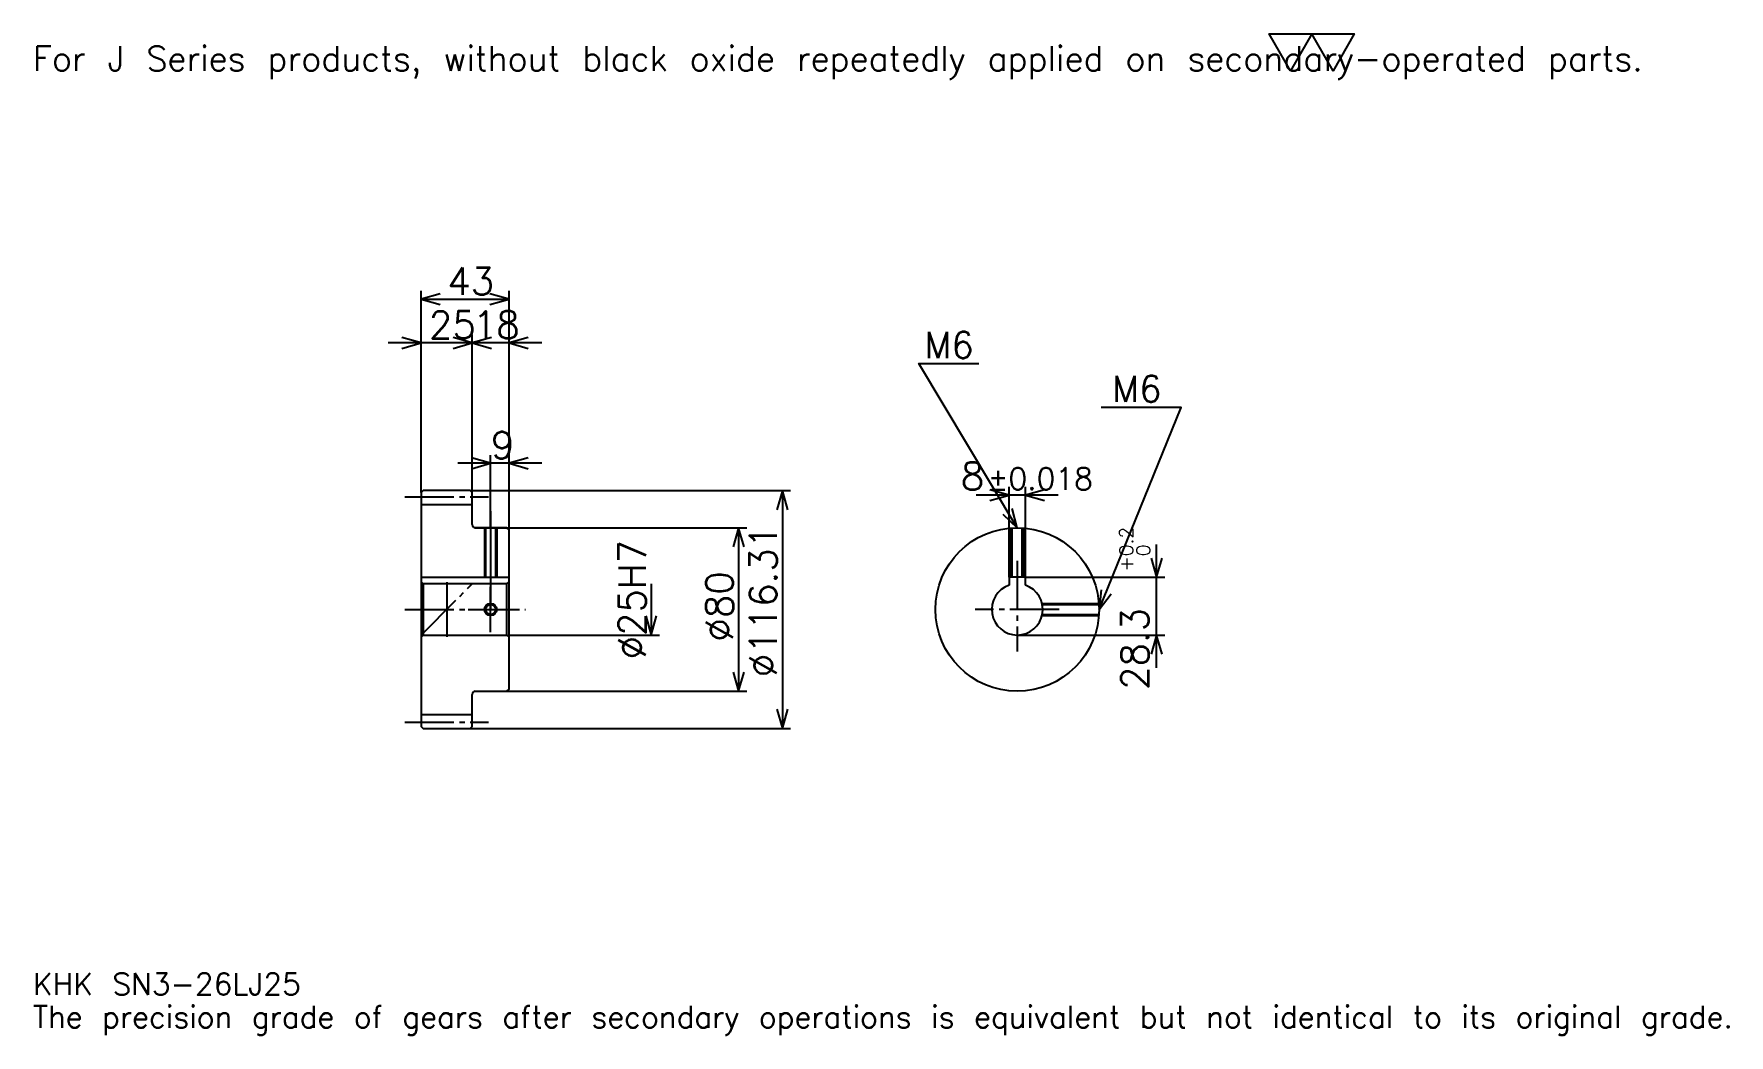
# Model space of a CAD drawing. Extents: x 27 to 856, y 10 to 499.
import ezdxf

# ---------------------------------------------------------------- set-up
doc = ezdxf.new("R2010")
doc.units = 0
doc.linetypes.add('DASHDOT', pattern=[32.086956, 24.065217, -2.673913, 2.673913, -2.673913])
doc.layers.get('0').update_dxf_attribs({"linetype": 'CONTINUOUS'})
doc.layers.add('DASHDOT', color=6, linetype='DASHDOT')
doc.styles.add('KANJI', font='TXT', dxfattribs={"bigfont": 'BIGFONT'})

msp = doc.modelspace()

# ---------------------------------------------------------------- linework, layer by layer
at = {"color": 5}
for p, q in [((216.586945, 276.078247), (216.586945, 373.676056)), ((259.586945, 276.078247), (259.586945, 373.676056)), ((216.586945, 369.665192), (259.586945, 369.665192)), ((257.630432, 348.273895), (200.543472, 348.273895)), ((275.630432, 348.273895), (225.543472, 348.273895)), ((241.586945, 276.078247), (241.586945, 352.28476)), ((250.586945, 276.078247), (250.586945, 293.458679)), ((275.630432, 289.447815), (234.543472, 289.447815)), ((216.586945, 275.078247), (216.586945, 276.078247)), ((240.586945, 276.078247), (259.586945, 276.078247)), ((241.586945, 275.078247), (241.586945, 276.078247)), ((250.586945, 257.923889), (250.586945, 276.078247)), ((250.586945, 257.923889), (250.586945, 276.078247)), ((259.586945, 276.078247), (397.293457, 276.078247)), ((259.586945, 256.923889), (259.586945, 276.078247)), ((393.282593, 276.078247), (393.282593, 159.769531)), ((528.195679, 273.832581), (488.108673, 273.832581)), ((504.152161, 233.723892), (504.152161, 277.843445)), ((512.152161, 233.723892), (512.152161, 277.843445)), ((243.086945, 257.923889), (259.586945, 257.923889)), ((259.586945, 257.923889), (375.902161, 257.923889)), ((371.891296, 257.923889), (371.891296, 177.923889)), ((576.32605, 189.380417), (576.32605, 249.767365)), ((512.152161, 233.723892), (580.336914, 233.723892)), ((329.108673, 230.423889), (329.108673, 205.423889)), ((259.586945, 205.423889), (333.119568, 205.423889)), ((508.152161, 205.423889), (580.336914, 205.423889)), ((243.086945, 177.923889), (259.586945, 177.923889)), ((259.586945, 177.923889), (375.902161, 177.923889)), ((240.586945, 159.769531), (259.586945, 159.769531)), ((259.586945, 159.769531), (397.293457, 159.769531))]:
    msp.add_line(p, q, dxfattribs=at)
at = {"color": 4}
for p, q in [((216.586945, 269.328247), (241.586945, 269.328247)), ((216.586945, 233.723892), (259.586945, 233.723892)), ((217.586945, 230.423889), (217.586945, 205.423889)), ((258.586945, 230.423889), (259.586945, 231.423889)), ((258.586945, 205.423889), (259.586945, 204.423889)), ((216.586945, 166.519531), (241.586945, 166.519531))]:
    msp.add_line(p, q, dxfattribs=at)
at = {"color": 7}
msp.add_line((229.086945, 231.293457), (229.086945, 204.554321), dxfattribs=at)
msp.add_lwpolyline([(641.739136, 481.304352), (631.310852, 499.380005), (673.023926, 499.380005), (662.595642, 481.304352), (652.167419, 499.380005), (641.739136, 481.304352)], dxfattribs=at)
at = {"color": 5}
for points in [[(225.945648, 372.339111), (216.586945, 369.665192), (225.945648, 366.991272)], [(250.228241, 366.991272), (259.586945, 369.665192), (250.228241, 372.339111)], [(207.228241, 345.599976), (216.586945, 348.273895), (207.228241, 350.947815)], [(232.228241, 345.599976), (241.586945, 348.273895), (232.228241, 350.947815)], [(250.945648, 350.947815), (241.586945, 348.273895), (250.945648, 345.599976)], [(268.945648, 350.947815), (259.586945, 348.273895), (268.945648, 345.599976)], [(508.152161, 257.923889), (460.021729, 338.141296), (489.434784, 338.141296)], [(548.152161, 217.923889), (588.260864, 316.749969), (549.221741, 316.749969)], [(241.228241, 286.773895), (250.586945, 289.447815), (241.228241, 292.121704)], [(268.945648, 292.121704), (259.586945, 289.447815), (268.945648, 286.773895)], [(395.956512, 266.719543), (393.282593, 276.078247), (390.608673, 266.719543)], [(494.793457, 271.158661), (504.152161, 273.832581), (494.793457, 276.5065)], [(521.510864, 276.5065), (512.152161, 273.832581), (521.510864, 271.158661)], [(501.044281, 264.573181), (508.152161, 257.923889), (505.630005, 267.324615)], [(374.565216, 248.565186), (371.891296, 257.923889), (369.217377, 248.565186)], [(573.652161, 243.082581), (576.32605, 233.723892), (579, 243.082581)], [(549.19397, 227.601166), (548.152161, 217.923889), (554.149231, 225.590057)], [(326.434753, 214.782593), (329.108673, 205.423889), (331.782593, 214.782593)], [(579, 196.065186), (576.32605, 205.423889), (573.652161, 196.065186)], [(369.217377, 187.282593), (371.891296, 177.923889), (374.565216, 187.282593)], [(390.608673, 169.128235), (393.282593, 159.769531), (395.956512, 169.128235)]]:
    msp.add_lwpolyline(points, dxfattribs=at)
at = {"color": 4}
for points in [[(241.586945, 259.423889), (241.586945, 275.078247), (240.586945, 276.078247), (217.586945, 276.078247), (216.586945, 275.078247), (216.586945, 204.423889)], [(243.086945, 177.923889), (258.586945, 177.923889), (259.586945, 178.923889), (259.586945, 256.923889), (258.586945, 257.923889), (243.086945, 257.923889)], [(247.586945, 257.923889), (247.586945, 233.723892)], [(248.126953, 257.923889), (248.126953, 233.723892)], [(253.046936, 257.923889), (253.046936, 233.723892)], [(253.586945, 257.923889), (253.586945, 233.723892)], [(505.152161, 233.723892), (505.152161, 257.811218)], [(505.692169, 233.723892), (505.692169, 257.848175)], [(510.612152, 233.723892), (510.612152, 257.848175)], [(511.152161, 233.723892), (511.152161, 257.811218)], [(512.152161, 229.766602), (512.152161, 233.723892), (504.152161, 233.723892), (504.152161, 229.766602)], [(216.586945, 204.423889), (217.586945, 205.423889), (258.586945, 205.423889), (258.586945, 230.423889), (217.586945, 230.423889), (216.586945, 231.423889)], [(520.286865, 220.923889), (548.03949, 220.923889)], [(520.407715, 220.383896), (548.076416, 220.383896)], [(520.286865, 214.923889), (548.03949, 214.923889)], [(520.407715, 215.463882), (548.076416, 215.463882)], [(216.586945, 204.423889), (216.586945, 160.769531), (217.586945, 159.769531), (240.586945, 159.769531), (241.586945, 160.769531), (241.586945, 176.423889)]]:
    msp.add_lwpolyline(points, dxfattribs=at)
for centre, radius in [((508.152161, 217.923889), 40), ((250.586945, 217.923889), 2.46)]:
    msp.add_circle(centre, radius, dxfattribs=at)
at = {"color": 7}
msp.add_circle((250.586945, 217.923889), 3, dxfattribs=at)
at = {"color": 4}
for centre, radius, start, end in [((243.086945, 259.423889), 1.5, 180, 270), ((508.152161, 217.923889), 12.5, 108.662925185, 71.337074815), ((243.086945, 176.423889), 1.5, 90, 180)]:
    msp.add_arc(centre, radius, start, end, dxfattribs=at)
at = {"layer": 'DASHDOT', "color": 7}
for p, q in [((208.565201, 273.078247), (249.608688, 273.078247)), ((250.586945, 257.923889), (250.586945, 217.923889)), ((508.152161, 241.745636), (508.152161, 197.402145)), ((216.586945, 205.423889), (241.586945, 230.423889)), ((208.565201, 217.923889), (267.608673, 217.923889)), ((528.673889, 217.923889), (487.630432, 217.923889)), ((208.565201, 162.769531), (249.608688, 162.769531))]:
    msp.add_line(p, q, dxfattribs=at)
for points in [[(250.586945, 265.945618), (250.586945, 225.702148)], [(250.586945, 206.902145), (250.586945, 228.945633)], [(239.565201, 217.923889), (261.608673, 217.923889)]]:
    msp.add_lwpolyline(points, dxfattribs=at)

# ---------------------------------------------------------------- texts
at = {"color": 7, "style": 'KANJI'}
for s, height, p in [('For J Series products, without black oxide repeatedly applied on secondary-operated parts.', 12.032609, (26.73913, 481.304352)), ('43', 13.369565, (229.396729, 371.804321)), ('25', 13.369565, (220.396729, 350.413025)), ('18', 13.369565, (241.896729, 350.413025)), ('M6', 12.834783, (462.695618, 340.815186)), ('M6', 12.834783, (554.56958, 319.423889)), ('9', 13.369565, (250.741837, 291.586945)), ('8', 13.369565, (480.554718, 276.5065)), ('%%p0.018', 10.695652, (493.788971, 276.5065)), ('KHK SN3-26LJ25', 10.695652, (26.73913, 29.413044)), ('The precision grade of gears after secondary operations is equivalent but not identical to its original grade.', 10.695652, (26.73913, 13.369565))]:
    msp.add_text(s, height=height, dxfattribs=at).set_placement(p)
for s, height, p in [('0.2', 6.684783, (564.828247, 243.978195)), ('%%c25H7', 13.369565, (326.434753, 193.524429)), ('%%c116.31', 13.369565, (390.608673, 184.834213)), ('0', 6.684783, (573.117371, 243.978195)), ('+', 6.684783, (564.828247, 236.491241)), ('%%c80', 13.369565, (369.217377, 202.214645)), ('28.3', 13.369565, (572.315186, 178.622467))]:
    msp.add_text(s, height=height, rotation=90, dxfattribs=at).set_placement(p)

doc.saveas('drawing.dxf')
